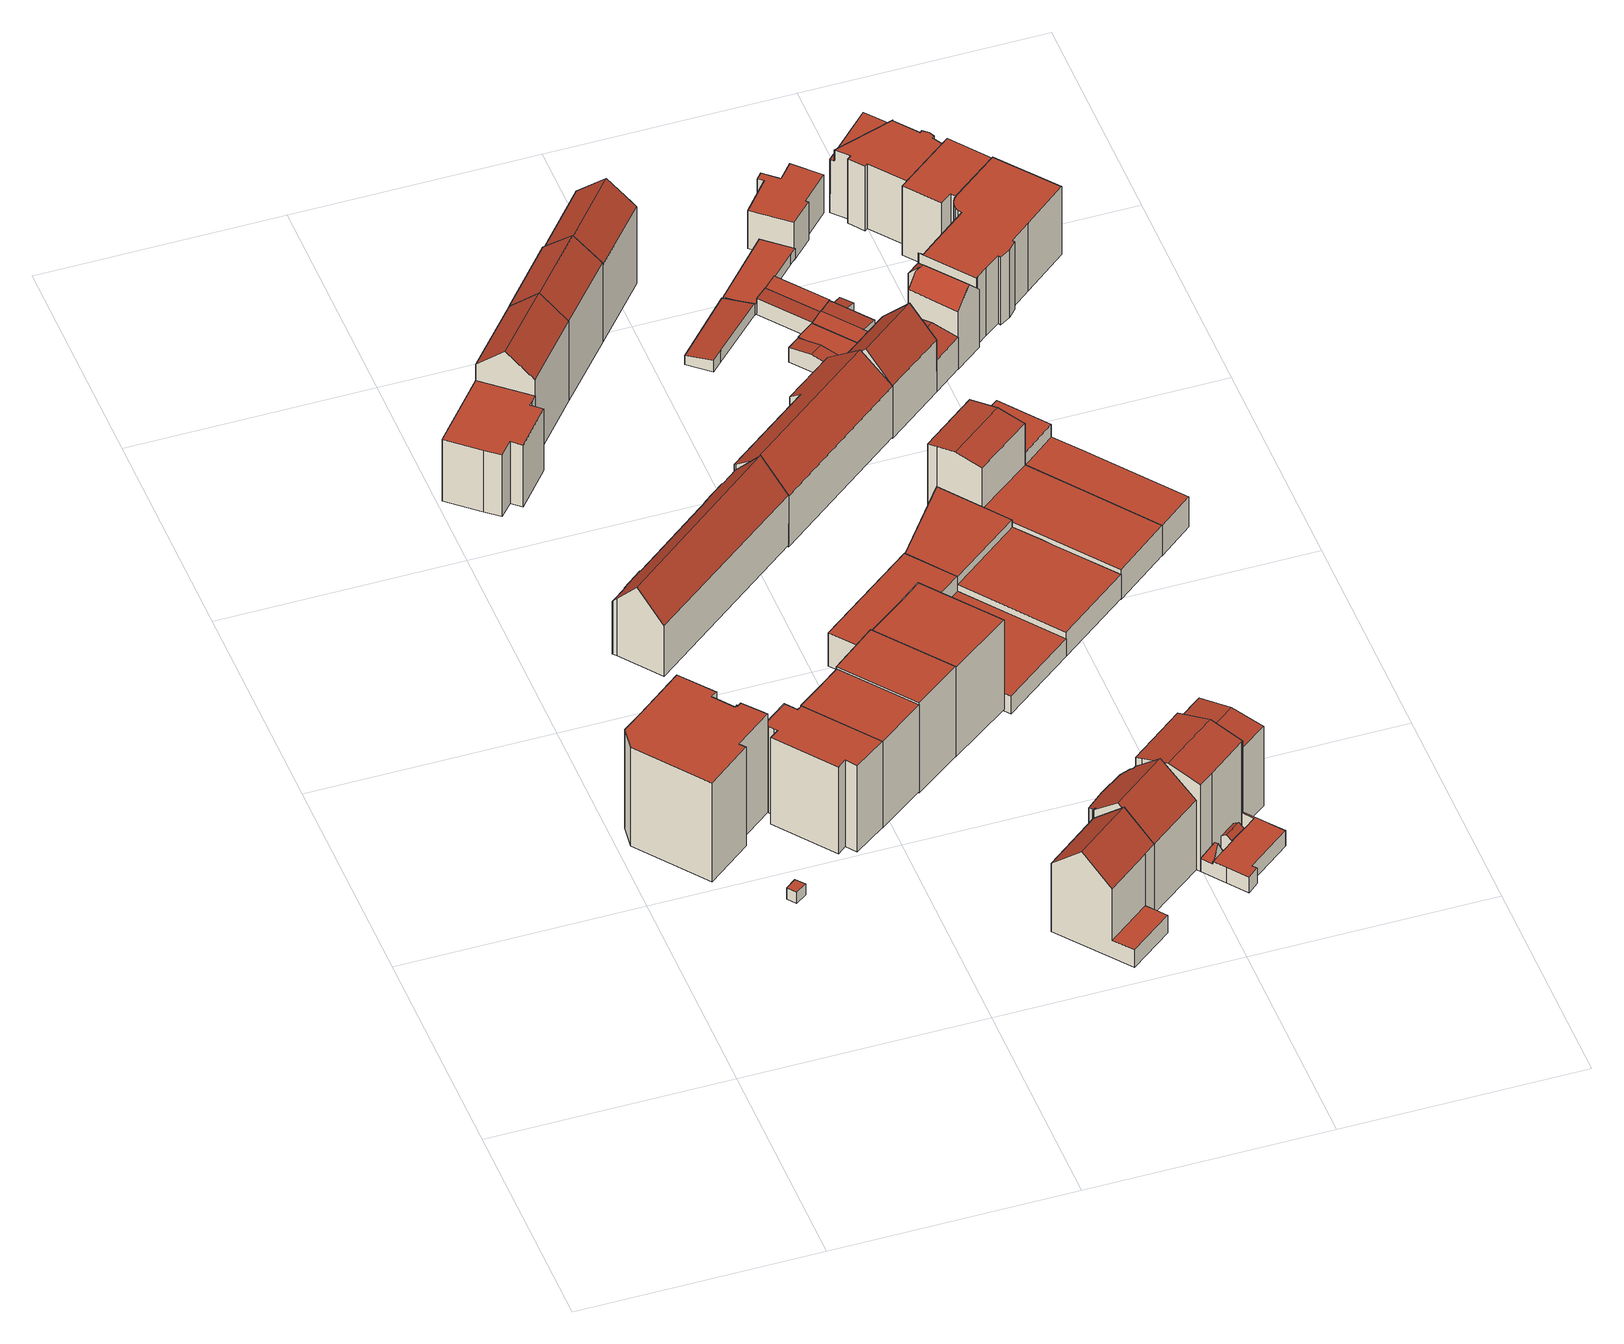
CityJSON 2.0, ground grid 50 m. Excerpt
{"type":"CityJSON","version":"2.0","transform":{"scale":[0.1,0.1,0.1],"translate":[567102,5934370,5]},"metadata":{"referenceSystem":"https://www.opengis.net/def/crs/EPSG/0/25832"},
"CityObjects":{
"building1":{"type":"Building","attributes":{"Gemeindeschluessel":"02000000","Geometrietyp2DReferenz":"3000","function":"31001_2070","roofType":"1000","measuredHeight":24.81,"storeysAboveGround":6},"geometry":[{"type":"MultiSurface","lod":"2","boundaries":[[[0,1,2,3]],[[3,2,4,5]],[[5,4,6,7]],[[7,6,8,9]],[[9,8,10,11]],[[11,10,12,13]],[[13,12,14,15]],[[15,14,16,17]],[[17,16,18,19]],[[19,18,20,21]],[[21,20,22,23]],[[23,22,24,25]],[[25,24,26,27]],[[1,0,28,29]],[[29,28,27,26]],[[27,28,0,3,5,7,9,11,13,15,17,19,21,23,25]],[[29,26,24,22,20,18,16,14,12,10,8,6,4,2,1]]],"semantics":{"surfaces":[{"type":"WallSurface"},{"type":"GroundSurface"},{"type":"RoofSurface"}],"values":[0,0,0,0,0,0,0,0,0,0,0,0,0,0,0,1,2]}}]},
"building2":{"type":"Building","attributes":{"Gemeindeschluessel":"02000000","Geometrietyp2DReferenz":"3000","function":"31001_2612","roofType":"1000","measuredHeight":2.64,"storeysAboveGround":1},"geometry":[{"type":"MultiSurface","lod":"2","boundaries":[[[30,31,32,33]],[[34,35,36,37]],[[37,36,31,30]],[[36,35,32,31]],[[35,34,33,32]],[[34,37,30,33]]],"semantics":{"surfaces":[{"type":"GroundSurface"},{"type":"RoofSurface"},{"type":"WallSurface"}],"values":[0,1,2,2,2,2]}}]},
"building3":{"type":"Building","attributes":{"Gemeindeschluessel":"02000000","Geometrietyp2DReferenz":"3000","function":"31001_2010","roofType":"1000","measuredHeight":21.72,"storeysAboveGround":7},"geometry":[{"type":"MultiSurface","lod":"2","boundaries":[[[38,39,40,41]],[[38,42,43,39]],[[44,45,43,42]],[[44,46,47,45]],[[47,46,48,49]],[[50,49,48,51]],[[50,51,52,53]],[[54,53,52,55]],[[56,57,54,55]],[[58,59,57,56]],[[60,61,59,58]],[[62,63,61,60]],[[40,63,62,41]],[[44,42,38,41,62,60,58,56,55,52,51,48,46]],[[39,43,45,47,49,50,53,54,57,59,61,63,40]]],"semantics":{"surfaces":[{"type":"WallSurface"},{"type":"GroundSurface"},{"type":"RoofSurface"}],"values":[0,0,0,0,0,0,0,0,0,0,0,0,0,1,2]}}]},
"building4":{"type":"Building","attributes":{"Gemeindeschluessel":"02000000","Geometrietyp2DReferenz":"3000","function":"31001_1010","roofType":"1000","measuredHeight":15.5,"storeysAboveGround":4},"geometry":[{"type":"MultiSurface","lod":"2","boundaries":[[[64,65,66,67,68,69,70,71,72,73]],[[74,75,76,77,78,79,80,81,82,83]],[[83,82,65,64]],[[82,81,66,65]],[[81,80,67,66]],[[80,79,68,67]],[[79,78,69,68]],[[78,77,70,69]],[[77,76,71,70]],[[76,75,72,71]],[[75,74,73,72]],[[74,83,64,73]]],"semantics":{"surfaces":[{"type":"GroundSurface"},{"type":"RoofSurface"},{"type":"WallSurface"}],"values":[0,1,2,2,2,2,2,2,2,2,2,2]}}]},
"building5":{"type":"Building","attributes":{"Gemeindeschluessel":"02000000","Geometrietyp2DReferenz":"3000","function":"31001_2010","roofType":"1000","measuredHeight":21.81,"storeysAboveGround":7},"geometry":[{"type":"MultiSurface","lod":"2","boundaries":[[[84,85,86]],[[87,88,89,85,84]],[[87,90,91,88]],[[92,47,90,87,84,86,93]],[[92,93,94,95,96,97]],[[98,99,91,90,47]],[[91,99,96,95]],[[99,98,97,96]],[[98,47,92,97]],[[95,94,89,88,91]],[[94,93,86,85,89]]],"semantics":{"surfaces":[{"type":"RoofSurface"},{"type":"WallSurface"},{"type":"GroundSurface"}],"values":[0,0,1,1,2,0,1,1,1,1,1]}}]},
"building6":{"type":"Building","attributes":{"Gemeindeschluessel":"02000000","Geometrietyp2DReferenz":"3000","function":"31001_1010","roofType":"3100","measuredHeight":19.44,"storeysAboveGround":4},"geometry":[{"type":"MultiSurface","lod":"2","boundaries":[[[100,101,102,103,104,105,106,107,108,109,110,111,112]],[[113,112,111,114]],[[114,111,110,115]],[[115,110,109,116]],[[116,109,108,117]],[[117,108,107,118]],[[118,107,106,119]],[[119,106,105,120]],[[120,105,104,121]],[[121,104,103,122]],[[123,100,112,113]],[[124,123,113,114,115,116,117,118,119,120,121,122,125]],[[126,125,122,103,102]],[[127,124,125,126]],[[123,124,127,101,100]],[[127,126,102,101]]],"semantics":{"surfaces":[{"type":"RoofSurface"},{"type":"WallSurface"},{"type":"GroundSurface"}],"values":[0,1,1,1,1,1,1,1,1,1,1,2,1,1,1,0]}}]},
"building7":{"type":"Building","attributes":{"Gemeindeschluessel":"02000000","Geometrietyp2DReferenz":"3000","function":"31001_1010","roofType":"3100","measuredHeight":25.14,"storeysAboveGround":5},"geometry":[{"type":"MultiSurface","lod":"2","boundaries":[[[128,129,130,131]],[[132,133,129,128]],[[134,131,130,135]],[[136,133,132,137]],[[137,132,128,131,134]],[[135,130,129,133,136]],[[135,136,137,134]]],"semantics":{"surfaces":[{"type":"RoofSurface"},{"type":"WallSurface"},{"type":"GroundSurface"}],"values":[0,0,1,1,1,1,2]}}]},
"building8":{"type":"Building","attributes":{"Gemeindeschluessel":"02000000","Geometrietyp2DReferenz":"3000","function":"31001_1120","roofType":"1000","measuredHeight":22.6,"storeysAboveGround":7},"geometry":[{"type":"MultiSurface","lod":"2","boundaries":[[[138,139,140,141]],[[141,140,142,143]],[[143,142,144,145]],[[139,138,146,147]],[[147,146,145,144]],[[145,146,138,141,143]],[[147,144,142,140,139]]],"semantics":{"surfaces":[{"type":"WallSurface"},{"type":"GroundSurface"},{"type":"RoofSurface"}],"values":[0,0,0,0,0,1,2]}}]},
"building9":{"type":"Building","attributes":{"Gemeindeschluessel":"02000000","Geometrietyp2DReferenz":"3000","function":"31001_2070","roofType":"3100","measuredHeight":23.33,"storeysAboveGround":5},"geometry":[{"type":"MultiSurface","lod":"2","boundaries":[[[148,149,150,151]],[[150,152,153,151]],[[154,149,148,155]],[[156,157,158,159,154,155]],[[156,155,148,151,153,160,161]],[[158,157,162,163,164]],[[154,159,165,152,150,149]],[[165,159,158,164]],[[162,157,156,161]],[[160,153,152,165,164,163]],[[160,163,162,161]]],"semantics":{"surfaces":[{"type":"RoofSurface"},{"type":"WallSurface"},{"type":"GroundSurface"}],"values":[0,1,1,2,1,1,1,1,1,0,0]}}]},
"building10":{"type":"Building","attributes":{"Gemeindeschluessel":"02000000","Geometrietyp2DReferenz":"3000","function":"31001_2010","roofType":"1000","measuredHeight":22.5,"storeysAboveGround":7},"geometry":[{"type":"MultiSurface","lod":"2","boundaries":[[[166,167,168,169]],[[170,171,172,173]],[[173,172,167,166]],[[171,170,174,175]],[[175,174,169,168]],[[169,174,170,173,166]],[[175,168,167,172,171]]],"semantics":{"surfaces":[{"type":"WallSurface"},{"type":"GroundSurface"},{"type":"RoofSurface"}],"values":[0,0,0,0,0,1,2]}}]},
"building11":{"type":"Building","attributes":{"Gemeindeschluessel":"02000000","Geometrietyp2DReferenz":"3000","function":"31001_1120","roofType":"3100","measuredHeight":24.89,"storeysAboveGround":6},"geometry":[{"type":"MultiSurface","lod":"2","boundaries":[[[176,177,178,179]],[[133,180,177,176]],[[135,179,178,181]],[[182,180,133,136]],[[136,133,176,179,135]],[[181,178,177,180,182]],[[181,182,136,135]]],"semantics":{"surfaces":[{"type":"RoofSurface"},{"type":"WallSurface"},{"type":"GroundSurface"}],"values":[0,0,1,1,1,1,2]}}]},
"building12":{"type":"Building","attributes":{"Gemeindeschluessel":"02000000","Geometrietyp2DReferenz":"3000","function":"31001_2070","roofType":"3100","measuredHeight":24.01,"storeysAboveGround":5},"geometry":[{"type":"MultiSurface","lod":"2","boundaries":[[[164,183,184,185]],[[186,187,188,189]],[[189,188,190,191]],[[191,190,192,193]],[[193,192,194,195]],[[196,197,198,199]],[[199,198,200,201]],[[201,200,202,203]],[[204,183,164,205]],[[196,199,201,203,206,186,189,191,193,195,204,205]],[[196,205,164,185,197]],[[204,195,194,184,183]],[[187,186,206,207]],[[207,206,203,202]],[[207,202,200,198,197,185,184,194,192,190,188,187]]],"semantics":{"surfaces":[{"type":"RoofSurface"},{"type":"WallSurface"},{"type":"GroundSurface"}],"values":[0,1,1,1,1,1,1,1,1,2,1,1,1,1,0]}}]},
"building13":{"type":"Building","attributes":{"Gemeindeschluessel":"02000000","Geometrietyp2DReferenz":"3000","function":"31001_2010","roofType":"1000","measuredHeight":8.31,"storeysAboveGround":2},"geometry":[{"type":"MultiSurface","lod":"2","boundaries":[[[208,209,210,211]],[[211,210,212,213]],[[214,215,216,217]],[[218,219,220,221]],[[220,219,222,216,215,212,210,209]],[[223,218,221,208,211,213,214,217]],[[208,221,220,209]],[[218,223,222,219]],[[223,217,216,222]],[[214,213,212,215]]],"semantics":{"surfaces":[{"type":"WallSurface"},{"type":"RoofSurface"},{"type":"GroundSurface"}],"values":[0,0,0,0,1,2,0,0,0,0]}}]},
"building14":{"type":"Building","attributes":{"Gemeindeschluessel":"02000000","Geometrietyp2DReferenz":"3000","function":"31001_1120","roofType":"3100","measuredHeight":24.41,"storeysAboveGround":5},"geometry":[{"type":"MultiSurface","lod":"2","boundaries":[[[224,225,226,227]],[[228,229,230,225,224]],[[181,227,226,231]],[[232,230,229,233]],[[233,229,228,182]],[[182,228,224,227,181]],[[231,226,225,230,232]],[[231,232,233,182,181]]],"semantics":{"surfaces":[{"type":"RoofSurface"},{"type":"WallSurface"},{"type":"GroundSurface"}],"values":[0,0,1,1,1,1,1,2]}}]},
"building15":{"type":"Building","attributes":{"Gemeindeschluessel":"02000000","Geometrietyp2DReferenz":"3000","function":"31001_2050","roofType":"1000","measuredHeight":4.39,"storeysAboveGround":1},"geometry":[{"type":"MultiSurface","lod":"2","boundaries":[[[234,235,236,237,238]],[[239,240,241,242,243]],[[242,238,237,243]],[[239,236,235,240]],[[240,235,234,241]],[[242,241,234,238]],[[239,243,237,236]]],"semantics":{"surfaces":[{"type":"RoofSurface"},{"type":"GroundSurface"},{"type":"WallSurface"}],"values":[0,1,2,2,2,2,2]}}]},
"building16":{"type":"Building","attributes":{"Gemeindeschluessel":"02000000","Geometrietyp2DReferenz":"3000","function":"31001_1120","roofType":"3100","measuredHeight":23.62,"storeysAboveGround":5},"geometry":[{"type":"MultiSurface","lod":"2","boundaries":[[[244,245,246,247,248]],[[249,250,251,252,253,246,245]],[[193,248,247,254]],[[195,244,248,193]],[[255,253,252,256]],[[256,252,251,257]],[[258,250,249,259]],[[259,249,245,244,195]],[[257,251,250,258]],[[254,247,246,253,255]],[[254,255,256,257,258,259,195,193]]],"semantics":{"surfaces":[{"type":"RoofSurface"},{"type":"WallSurface"},{"type":"GroundSurface"}],"values":[0,0,1,1,1,1,1,1,1,1,2]}}]},
"building17":{"type":"Building","attributes":{"Gemeindeschluessel":"02000000","Geometrietyp2DReferenz":"3000","function":"31001_1120","roofType":"3100","measuredHeight":18.26,"storeysAboveGround":4},"geometry":[{"type":"MultiSurface","lod":"2","boundaries":[[[260,261,262,263,264,265,266]],[[267,268,262,261]],[[269,266,265,270]],[[270,265,264,271]],[[271,264,263,272]],[[273,260,266,269]],[[274,268,267,275]],[[275,267,261,260,273]],[[272,263,262,268,274]],[[272,274,275,273,269,270,271]]],"semantics":{"surfaces":[{"type":"RoofSurface"},{"type":"WallSurface"},{"type":"GroundSurface"}],"values":[0,0,1,1,1,1,1,1,1,2]}}]},
"building18":{"type":"Building","attributes":{"Gemeindeschluessel":"02000000","Geometrietyp2DReferenz":"3000","function":"31001_2320","roofType":"1000","measuredHeight":6.88,"storeysAboveGround":1},"geometry":[{"type":"MultiSurface","lod":"2","boundaries":[[[276,277,278]],[[279,280,281,276,278]],[[281,282,283,277,276]],[[284,285,286,287]],[[288,289,285,284]],[[259,278,277,258]],[[279,290,280]],[[282,291,283]],[[292,293,294,295]],[[295,294,296,297]],[[297,296,298,299]],[[300,287,286,301]],[[288,302,303,289]],[[304,305,306,307]],[[257,308,309,256]],[[292,295,297,299,259,258,310,311,300,301,312,313,257,256,304,307]],[[293,292,307,306]],[[309,308,314,315,303,302,316,317,291,282,280,290,298,296,294,293,306,305]],[[310,258,277,283,291,317]],[[317,316,311,310]],[[312,301,286,285,289,303,315]],[[300,311,316,302,288,284,287]],[[309,305,304,256]],[[314,308,257,313]],[[315,314,313,312]],[[259,299,298,290,279,278]],[[280,282,281]]],"semantics":{"surfaces":[{"type":"RoofSurface"},{"type":"WallSurface"},{"type":"GroundSurface"}],"values":[0,0,0,0,0,1,1,1,1,1,1,1,1,1,1,2,1,0,1,1,1,1,1,1,1,1,1]}}]},
"building19":{"type":"Building","attributes":{"Gemeindeschluessel":"02000000","Geometrietyp2DReferenz":"3000","function":"31001_3040","roofType":"1000","measuredHeight":8.03,"storeysAboveGround":2},"geometry":[{"type":"MultiSurface","lod":"2","boundaries":[[[214,318,319,320]],[[217,321,318,214]],[[322,323,320,319]],[[323,322,321,217]],[[323,217,214,320]],[[321,322,319,318]]],"semantics":{"surfaces":[{"type":"WallSurface"},{"type":"GroundSurface"},{"type":"RoofSurface"}],"values":[0,0,0,0,1,2]}}]},
"building20":{"type":"Building","attributes":{"Gemeindeschluessel":"02000000","Geometrietyp2DReferenz":"3000","function":"31001_1120","roofType":"3100","measuredHeight":21.21,"storeysAboveGround":6},"geometry":[{"type":"MultiSurface","lod":"2","boundaries":[[[324,325,326,327]],[[328,329,330,325,324]],[[331,327,326,332]],[[333,330,329,334]],[[334,329,328,335]],[[335,328,324,327,331]],[[332,326,325,330,333]],[[332,333,334,335,331]]],"semantics":{"surfaces":[{"type":"RoofSurface"},{"type":"WallSurface"},{"type":"GroundSurface"}],"values":[0,0,1,1,1,1,1,2]}}]},
"building21":{"type":"Building","attributes":{"Gemeindeschluessel":"02000000","Geometrietyp2DReferenz":"3000","function":"31001_2460","roofType":"1000","measuredHeight":2.91,"storeysAboveGround":1},"geometry":[{"type":"MultiSurface","lod":"2","boundaries":[[[336,337,338,339]],[[339,338,340,341]],[[341,340,342,343]],[[344,345,346,347]],[[337,336,347,346]],[[345,344,343,342]],[[343,344,347,336,339,341]],[[345,342,340,338,337,346]]],"semantics":{"surfaces":[{"type":"WallSurface"},{"type":"GroundSurface"},{"type":"RoofSurface"}],"values":[0,0,0,0,0,0,1,2]}}]},
"building22":{"type":"Building","attributes":{"Gemeindeschluessel":"02000000","Geometrietyp2DReferenz":"3000","function":"31001_1120","roofType":"1000","measuredHeight":6.01,"storeysAboveGround":6},"geometry":[{"type":"MultiSurface","lod":"2","boundaries":[[[348,349,350,351,352,353]],[[243,354,355,356,357,239]],[[243,353,352,354]],[[354,352,351,355]],[[355,351,350,356]],[[356,350,349,357]],[[357,349,348,239]],[[243,239,348,353]]],"semantics":{"surfaces":[{"type":"RoofSurface"},{"type":"GroundSurface"},{"type":"WallSurface"}],"values":[0,1,2,2,2,2,2,2]}}]},
"building23":{"type":"Building","attributes":{"Gemeindeschluessel":"02000000","Geometrietyp2DReferenz":"3000","function":"31001_1010","roofType":"3100","measuredHeight":19.21,"storeysAboveGround":5},"geometry":[{"type":"MultiSurface","lod":"2","boundaries":[[[358,359,360,361,362]],[[363,364,365,360,359]],[[366,362,361,367]],[[368,358,362,366]],[[369,365,364,370]],[[370,364,363,371]],[[371,363,359,358,368]],[[367,361,360,365,369]],[[367,369,370,371,368,366]]],"semantics":{"surfaces":[{"type":"RoofSurface"},{"type":"WallSurface"},{"type":"GroundSurface"}],"values":[0,0,1,1,1,1,1,1,2]}}]},
"building24":{"type":"Building","attributes":{"Gemeindeschluessel":"02000000","Geometrietyp2DReferenz":"3000","function":"31001_2070","roofType":"3100","measuredHeight":19.48,"storeysAboveGround":4},"geometry":[{"type":"MultiSurface","lod":"2","boundaries":[[[372,373,374,375,376]],[[377,378,379,380]],[[381,382,383,384,385,373,372]],[[386,379,378,387]],[[384,388,385]],[[374,389,375]],[[390,383,382,391]],[[391,382,381,392]],[[393,394,395,396]],[[397,394,393,398,399]],[[396,395,400,401,402,403,404]],[[405,406,407,408,397,399,390,391,392,409,403,402]],[[385,388,398,393,396,404,389,374]],[[400,395,394,410,411,412]],[[401,400,412,413]],[[406,405,413,412,411,377,380]],[[401,413,405,402]],[[410,394,397,408]],[[408,407,386,387,410]],[[411,410,387,378,377]],[[390,399,398,388,384,383]],[[407,406,380,379,386]],[[409,392,381,372,376]],[[385,374,373]],[[403,409,376,375,389,404]]],"semantics":{"surfaces":[{"type":"RoofSurface"},{"type":"WallSurface"},{"type":"GroundSurface"}],"values":[0,0,0,1,1,1,1,1,1,1,1,2,0,0,0,1,1,1,1,1,1,1,1,1,1]}}]},
"building25":{"type":"Building","attributes":{"Gemeindeschluessel":"02000000","Geometrietyp2DReferenz":"3000","function":"31001_2460","roofType":"1000","measuredHeight":2.65,"storeysAboveGround":1},"geometry":[{"type":"MultiSurface","lod":"2","boundaries":[[[414,415,416,417]],[[418,419,420,421]],[[421,420,422,423]],[[417,416,419,418]],[[415,414,424,425]],[[425,424,423,422]],[[423,424,414,417,418,421]],[[425,422,420,419,416,415]]],"semantics":{"surfaces":[{"type":"WallSurface"},{"type":"GroundSurface"},{"type":"RoofSurface"}],"values":[0,0,0,0,0,0,1,2]}}]},
"building26":{"type":"Building","attributes":{"Gemeindeschluessel":"02000000","Geometrietyp2DReferenz":"3000","function":"31001_3060","roofType":"1000","measuredHeight":3.99,"storeysAboveGround":1},"geometry":[{"type":"MultiSurface","lod":"2","boundaries":[[[426,427,428,429,430]],[[431,432,433,434,435]],[[436,437,438,439]],[[435,429,428,431]],[[427,426,404]],[[440,433,432]],[[439,441,442,436]],[[443,444,445,446]],[[447,438,437,448]],[[446,445,404,426,430,449]],[[450,451,447,448,452,453,454,443,446,449]],[[455,456,457,427,404,445,444]],[[458,453,452,442]],[[452,448,437,436,442]],[[447,451,441,439,438]],[[455,444,443,454]],[[454,453,458,459,456,455]],[[460,457,456,459]],[[457,460,432,431,428,427]],[[451,450,434,433,440,441]],[[450,449,430,429,435,434]],[[460,459,458,442,441,440,432]]],"semantics":{"surfaces":[{"type":"RoofSurface"},{"type":"WallSurface"},{"type":"GroundSurface"}],"values":[0,0,0,1,1,1,1,1,1,1,2,0,1,1,1,1,1,1,1,1,1,0]}}]},
"building27":{"type":"Building","attributes":{"Gemeindeschluessel":"02000000","Geometrietyp2DReferenz":"3000","function":"31001_1120","roofType":"1000","measuredHeight":7.49,"storeysAboveGround":6},"geometry":[{"type":"MultiSurface","lod":"2","boundaries":[[[461,462,463,464]],[[464,463,465,466]],[[466,465,467,468]],[[469,470,462,461]],[[468,467,470,469]],[[468,469,461,464,466]],[[470,467,465,463,462]]],"semantics":{"surfaces":[{"type":"WallSurface"},{"type":"GroundSurface"},{"type":"RoofSurface"}],"values":[0,0,0,0,0,1,2]}}]},
"building28":{"type":"Building","attributes":{"Gemeindeschluessel":"02000000","Geometrietyp2DReferenz":"3000","function":"31001_2010","roofType":"1000","measuredHeight":10.97,"storeysAboveGround":3},"geometry":[{"type":"MultiSurface","lod":"2","boundaries":[[[471,472,473,474]],[[475,476,477,478]],[[475,474,473,476]],[[476,473,472,477]],[[477,472,471,478]],[[478,471,474,475]]],"semantics":{"surfaces":[{"type":"RoofSurface"},{"type":"GroundSurface"},{"type":"WallSurface"}],"values":[0,1,2,2,2,2]}}]},
"building29":{"type":"Building","attributes":{"Gemeindeschluessel":"02000000","Geometrietyp2DReferenz":"3000","function":"31001_3060","roofType":"3100","measuredHeight":8.78,"storeysAboveGround":2},"geometry":[{"type":"MultiSurface","lod":"2","boundaries":[[[479,480,481,482,483]],[[484,485,481,480]],[[486,483,482,487]],[[488,485,484,402]],[[402,484,480,479,489]],[[487,482,481,485,488]],[[489,479,483,486]],[[489,486,487,488,402]]],"semantics":{"surfaces":[{"type":"RoofSurface"},{"type":"WallSurface"},{"type":"GroundSurface"}],"values":[0,0,1,1,1,1,1,2]}}]},
"building30":{"type":"Building","attributes":{"Gemeindeschluessel":"02000000","Geometrietyp2DReferenz":"3000","function":"31001_2080","roofType":"1000","measuredHeight":9.62,"storeysAboveGround":3},"geometry":[{"type":"MultiSurface","lod":"2","boundaries":[[[490,491,492,493]],[[493,492,494,495]],[[495,494,496,497]],[[497,496,498,499]],[[500,501,502,503]],[[503,502,504,505]],[[504,502,501,506,507,498,496,494,492,491]],[[500,503,505,490,493,495,497,499,508,509]],[[509,508,507,506]],[[500,509,506,501]],[[490,505,504,491]],[[508,499,498,507]]],"semantics":{"surfaces":[{"type":"WallSurface"},{"type":"RoofSurface"},{"type":"GroundSurface"}],"values":[0,0,0,0,0,0,1,2,0,0,0,0]}}]},
"building31":{"type":"Building","attributes":{"Gemeindeschluessel":"02000000","Geometrietyp2DReferenz":"3000","function":"31001_2010","roofType":"1000","measuredHeight":7.64,"storeysAboveGround":6},"geometry":[{"type":"MultiSurface","lod":"2","boundaries":[[[510,511,512,513,514,515,516]],[[517,518,519,520,521,522,523]],[[517,516,515,518]],[[518,515,514,519]],[[519,514,513,520]],[[520,513,512,521]],[[521,512,511,522]],[[522,511,510,523]],[[523,510,516,517]]],"semantics":{"surfaces":[{"type":"RoofSurface"},{"type":"GroundSurface"},{"type":"WallSurface"}],"values":[0,1,2,2,2,2,2,2,2]}}]},
"building32":{"type":"Building","attributes":{"Gemeindeschluessel":"02000000","Geometrietyp2DReferenz":"3000","function":"31001_2070","roofType":"3200","measuredHeight":18.55,"storeysAboveGround":4},"geometry":[{"type":"MultiSurface","lod":"2","boundaries":[[[524,525,526,527,528]],[[529,527,526,530,531]],[[530,526,525,532]],[[533,524,528,534]],[[535,531,530,536]],[[537,529,531,535]],[[533,534,537,535,536,538]],[[538,536,530,532]],[[533,538,532,525,524]],[[537,534,528,527,529]]],"semantics":{"surfaces":[{"type":"RoofSurface"},{"type":"WallSurface"},{"type":"GroundSurface"}],"values":[0,0,0,1,1,1,2,1,1,1]}}]},
"building33":{"type":"Building","attributes":{"Gemeindeschluessel":"02000000","Geometrietyp2DReferenz":"3000","function":"31001_1010","roofType":"1000","measuredHeight":16.23,"storeysAboveGround":5},"geometry":[{"type":"MultiSurface","lod":"2","boundaries":[[[539,540,541,542,543]],[[544,545,546,547,548,549,550,551]],[[544,542,541,545]],[[539,552,553,540]],[[554,555,556,557]],[[557,556,558,559]],[[559,558,560,561]],[[561,560,562,563]],[[563,562,564,565]],[[566,567,568,569]],[[569,568,570,571]],[[571,570,572,573]],[[573,572,574,575]],[[575,574,576,577]],[[578,551,550,579]],[[579,550,549,580]],[[580,549,548,581]],[[581,548,547,582]],[[582,547,546,583]],[[583,546,545,584]],[[566,569,571,573,575,577,585,578,579,580,581,582,583,584,554,557,559,561,563,565,586]],[[578,585,543,542,544,551]],[[554,584,545,541,540,553,555]],[[567,566,586,587]],[[587,586,565,564]],[[585,577,576,552,539,543]],[[587,564,562,560,558,556,555,553,552,576,574,572,570,568,567]]],"semantics":{"surfaces":[{"type":"RoofSurface"},{"type":"WallSurface"},{"type":"GroundSurface"}],"values":[0,0,1,1,1,1,1,1,1,1,1,1,1,1,1,1,1,1,1,1,2,1,1,1,1,1,0]}}]},
"building34":{"type":"Building","attributes":{"Gemeindeschluessel":"02000000","Geometrietyp2DReferenz":"3000","function":"31001_3040","roofType":"1000","measuredHeight":17.02,"storeysAboveGround":5},"geometry":[{"type":"MultiSurface","lod":"2","boundaries":[[[588,589,590,591]],[[591,590,592,593]],[[593,592,594,595]],[[595,594,596,597]],[[597,596,598,599]],[[599,598,600,601]],[[602,603,604,605]],[[605,604,606,607]],[[607,606,608,609]],[[609,608,610,611]],[[611,610,612,613]],[[613,612,614,615]],[[615,614,616,617]],[[617,616,618,619]],[[619,618,620,621]],[[621,620,589,588]],[[622,623,624,625]],[[625,624,626,627]],[[627,626,628,629]],[[603,602,629,628]],[[623,622,601,600]],[[601,622,625,627,629,602,605,607,609,611,613,615,617,619,621,588,591,593,595,597,599]],[[623,600,598,596,594,592,590,589,620,618,616,614,612,610,608,606,604,603,628,626,624]]],"semantics":{"surfaces":[{"type":"WallSurface"},{"type":"GroundSurface"},{"type":"RoofSurface"}],"values":[0,0,0,0,0,0,0,0,0,0,0,0,0,0,0,0,0,0,0,0,0,1,2]}}]},
"building35":{"type":"Building","attributes":{"Gemeindeschluessel":"02000000","Geometrietyp2DReferenz":"3000","function":"31001_3040","roofType":"1000","measuredHeight":17.25,"storeysAboveGround":5},"geometry":[{"type":"MultiSurface","lod":"2","boundaries":[[[630,631,632,633,634,635,636,637]],[[638,639,640,641,642,643,644,645]],[[638,637,636,639]],[[639,636,635,640]],[[640,635,634,641]],[[641,634,633,642]],[[642,633,632,643]],[[643,632,631,644]],[[644,631,630,645]],[[645,630,637,638]]],"semantics":{"surfaces":[{"type":"RoofSurface"},{"type":"GroundSurface"},{"type":"WallSurface"}],"values":[0,1,2,2,2,2,2,2,2,2]}}]}
},
"vertices":[
[61,712,39],[61,712,287],[161,790,287],[161,790,39],[215,721,287],[215,721,39],[202,712,287],[202,712,39],[233,671,287],[233,671,39],[238,675,287],[238,675,39],[239,672,287],[239,672,39],[247,678,287],[247,678,39],[279,639,287],[279,639,39],[284,633,287],[284,633,39],[207,573,287],[207,573,39],[216,561,287],[216,561,39],[124,489,287],[124,489,39],[14,631,287],[14,631,39],[20,681,39],[20,681,287],
[273,392,45],[250,375,45],[236,393,45],[258,410,45],[258,410,72],[236,393,72],[250,375,72],[273,392,72],
[370,482,40],[370,482,257],[278,601,257],[278,601,40],[388,497,40],[388,497,257],[404,475,40],[404,475,257],[470,523,40],[470,523,257],[361,664,40],[361,664,257],[351,657,257],[351,657,40],[333,680,40],[333,680,257],[279,639,257],[279,639,40],[284,633,40],[284,633,257],[284,632,40],[284,632,257],[292,622,40],[292,622,257],[297,615,40],[297,615,257],
[93,1568,30],[65,1591,30],[2,1645,30],[114,1776,30],[204,1699,30],[193,1686,30],[186,1679,30],[207,1661,30],[138,1580,30],[119,1597,30],[119,1597,185],[138,1580,185],[207,1661,185],[186,1679,185],[193,1686,185],[204,1699,185],[114,1776,185],[2,1645,185],[65,1591,185],[93,1568,185],
[360,666,81],[395,727,69],[343,687,69],[360,665,81],[414,705,81],[396,727,69],[360,665,257],[414,705,257],[470,523,39],[343,687,39],[396,727,39],[414,705,39],[456,737,39],[567,594,39],[567,594,257],[456,737,257],
[167,1142,170],[195,1106,222],[530,1369,222],[496,1413,158],[463,1387,158],[461,1390,154],[416,1355,154],[419,1352,159],[240,1212,159],[238,1214,156],[195,1180,156],[198,1177,160],[161,1149,160],[161,1149,28],[198,1177,28],[195,1180,28],[238,1214,28],[240,1212,28],[419,1352,28],[416,1355,28],[461,1390,28],[463,1387,28],[496,1413,28],[167,1142,28],[231,1059,28],[567,1320,28],[567,1320,153],[231,1059,155],
[159,1738,277],[271,1868,277],[226,1906,224],[114,1776,225],[204,1699,225],[316,1830,225],[114,1776,25],[226,1906,25],[316,1830,25],[204,1699,25],
[664,665,36],[664,665,262],[567,594,262],[567,594,36],[456,737,262],[456,737,36],[455,738,262],[455,738,36],[549,813,36],[549,813,262],
[783,7,84],[872,76,84],[842,116,84],[752,46,84],[842,116,212],[752,46,212],[872,76,40],[783,7,40],[670,151,40],[785,241,40],[867,136,40],[841,116,40],[711,99,273],[670,151,212],[785,241,212],[826,188,273],[867,136,212],[841,116,212],
[550,812,34],[550,812,259],[624,866,259],[624,866,34],[792,758,34],[792,758,259],[664,665,259],[664,665,34],[676,907,34],[676,907,259],
[271,1868,274],[383,1999,274],[338,2037,225],[226,1906,225],[428,1960,224],[338,2037,25],[428,1960,25],
[980,223,212],[931,286,278],[818,198,278],[870,334,38],[870,334,215],[888,331,226],[888,331,38],[893,324,233],[893,324,38],[898,328,233],[898,328,38],[906,318,243],[906,318,38],[785,241,38],[785,241,233],[790,244,233],[790,244,38],[786,250,227],[786,250,38],[785,269,213],[785,269,38],[980,223,38],[867,136,38],[823,305,38],[823,305,209],
[602,894,28],[602,894,111],[599,892,111],[599,892,28],[527,985,111],[527,985,28],[732,1143,28],[732,1143,111],[803,1051,111],[803,1051,28],[676,907,28],[676,907,111],[624,866,111],[624,866,28],[654,936,111],[654,936,28],
[383,1998,270],[495,2129,270],[450,2168,218],[338,2037,218],[428,1960,218],[541,2090,218],[533,2097,227],[450,2168,25],[533,2097,25],[541,2090,25],
[792,758,74],[801,746,74],[950,861,74],[803,1051,74],[654,936,74],[950,861,30],[801,746,30],[792,758,30],[654,936,30],[803,1051,30],
[906,318,258],[942,272,274],[1055,360,274],[1011,416,255],[898,328,255],[986,216,255],[1015,238,255],[1097,302,255],[1099,304,255],[1056,359,274],[1011,416,38],[1056,359,38],[1099,304,38],[1097,302,38],[1015,238,38],[986,216,38],
[496,1413,172],[523,1378,206],[805,1596,206],[761,1653,152],[659,1575,151],[674,1555,170],[494,1416,170],[567,1320,151],[849,1539,151],[494,1416,23],[674,1555,23],[659,1575,23],[761,1653,23],[496,1413,23],[849,1539,23],[567,1320,23],
[1012,212,107],[1015,238,71],[986,216,71],[1002,194,71],[1005,196,77],[1017,206,107],[1029,215,77],[1031,217,71],[1048,247,84],[1080,272,84],[1072,283,74],[1040,258,74],[1056,237,74],[1088,261,74],[1002,194,77],[1031,217,77],[1067,159,38],[1067,159,77],[1074,150,77],[1074,150,38],[1051,131,77],[1051,131,38],[1021,170,77],[1021,170,38],[1040,258,38],[1072,283,38],[1056,237,77],[1088,261,77],[1135,258,38],[1135,258,77],[1157,229,77],[1157,229,38],[1097,302,77],[1099,304,77],[1032,217,38],[1057,236,38],[1089,261,38],[1114,280,38],[1114,280,77],[1089,261,77],[1057,236,77],[1032,217,77],
[732,1143,108],[850,1298,108],[850,1298,28],[803,1051,108],[951,1166,108],[951,1166,28],
[1055,360,249],[1112,404,249],[1069,460,237],[1011,416,237],[1056,359,249],[1099,304,237],[1156,347,237],[1011,416,37],[1069,460,37],[1156,347,37],[1099,304,37],[1056,359,37],
[719,1938,23],[719,1938,52],[617,1838,52],[617,1838,23],[596,1817,52],[596,1817,23],[552,1854,46],[552,1854,23],[669,1980,23],[669,1980,45],[671,1979,45],[671,1979,23],
[950,861,90],[1098,976,90],[1006,1095,90],[991,1115,90],[951,1166,90],[803,1051,90],[951,1166,30],[991,1115,30],[1006,1095,30],[1098,976,30],
[850,1298,209],[875,1266,215],[989,1354,215],[951,1402,205],[838,1314,205],[911,1219,205],[1026,1306,205],[1022,1311,206],[838,1314,23],[951,1402,23],[850,1298,23],[1022,1311,23],[1026,1306,23],[911,1219,23],
[767,1761,63],[792,1780,63],[771,1807,58],[762,1819,56],[737,1800,56],[777,1633,62],[813,1661,62],[797,1681,62],[761,1653,62],[797,1723,56],[801,1726,56],[798,1729,57],[819,1745,57],[812,1754,58],[797,1681,56],[813,1661,56],[819,1745,58],[762,1819,58],[798,1729,20],[801,1726,20],[797,1723,20],[858,1696,58],[858,1696,152],[894,1724,152],[894,1724,58],[858,1696,20],[820,1746,58],[820,1746,20],[931,1677,215],[967,1631,152],[967,1631,20],[799,1847,20],[799,1847,58],[849,1539,20],[761,1653,20],[797,1681,20],[813,1661,20],[737,1800,20],[813,1661,152],[777,1633,152],[813,1586,215],[849,1539,152],
[841,2060,22],[841,2060,48],[828,2047,48],[828,2047,22],[724,1943,22],[724,1943,48],[719,1938,48],[719,1938,22],[671,1979,48],[671,1979,22],[787,2106,22],[787,2106,48],
[799,1847,59],[807,1855,58],[825,1873,55],[750,1969,55],[724,1943,59],[825,1873,54],[838,1886,54],[852,1900,54],[777,1996,54],[750,1969,54],[874,1873,46],[896,1890,41],[877,1913,41],[856,1896,46],[852,1900,52],[856,1896,52],[874,1873,52],[924,1746,19],[924,1746,58],[895,1723,58],[895,1723,19],[877,1913,19],[896,1890,19],[724,1943,19],[777,1996,19],[856,1896,19],[874,1873,19],[913,1822,19],[882,1799,19],[882,1799,58],[883,1799,58],[825,1873,58],[913,1822,52],[883,1799,56],[825,1873,56],
[911,1219,27],[911,1219,102],[1026,1306,102],[1026,1306,27],[1105,1203,102],[1105,1203,27],[1210,1065,102],[1210,1065,27],[1098,976,27],[1098,976,102],
[1026,1306,132],[1097,1363,132],[1024,1458,132],[951,1402,132],[951,1402,22],[1024,1458,22],[1097,1363,22],[1026,1306,22],
[895,1723,100],[931,1677,108],[990,1723,108],[959,1764,101],[954,1769,100],[967,1631,100],[1026,1677,100],[954,1769,20],[959,1764,20],[1026,1677,20],[895,1723,20],
[773,2130,7],[773,2130,103],[829,2197,103],[829,2197,7],[818,2206,103],[818,2206,7],[830,2219,103],[830,2219,7],[860,2192,103],[860,2192,7],[883,2119,7],[883,2119,103],[887,2115,103],[887,2115,7],[843,2071,103],[843,2071,7],[938,2175,103],[889,2225,103],[889,2225,7],[938,2175,7],
[1105,1203,101],[1210,1065,101],[1283,1123,101],[1178,1259,101],[1139,1310,101],[1097,1363,101],[1026,1306,101],[1026,1306,25],[1097,1363,25],[1139,1310,25],[1178,1259,25],[1283,1123,25],[1210,1065,25],[1105,1203,25],
[1026,1677,164],[1055,1699,205],[993,1777,205],[978,1779,192],[959,1764,165],[988,1787,192],[1000,1827,165],[973,1806,165],[1083,1721,165],[1026,1677,19],[959,1764,19],[973,1806,19],[1000,1827,19],[988,1787,19],[1083,1721,19],
[953,2160,146],[1082,2201,146],[1094,2211,146],[1048,2268,146],[947,2167,146],[1048,2268,91],[1094,2211,91],[1098,2207,91],[1111,2211,91],[1119,2224,91],[1116,2228,91],[1117,2229,91],[1063,2284,91],[953,2160,174],[1082,2201,174],[1081,2201,12],[1081,2201,174],[1119,2152,174],[1119,2152,12],[1123,2156,174],[1123,2156,12],[1135,2147,174],[1135,2147,12],[1140,2134,174],[1140,2134,12],[1136,2130,174],[1136,2130,12],[1056,2029,12],[1056,2029,174],[998,2103,174],[998,2103,12],[992,2098,174],[992,2098,12],[969,2129,174],[969,2129,12],[976,2134,174],[976,2134,12],[975,2137,174],[975,2137,12],[1063,2284,12],[1117,2229,12],[1116,2228,12],[1119,2224,12],[1111,2211,12],[1098,2207,12],[1094,2211,12],[947,2167,12],[1151,2103,12],[1151,2103,174],
[1000,1827,20],[1000,1827,190],[1009,1821,190],[1009,1821,20],[1031,1839,190],[1031,1839,20],[1113,1904,190],[1113,1904,20],[1109,1912,190],[1109,1912,20],[1107,1920,190],[1107,1920,20],[1107,1929,190],[1107,1929,20],[1311,1909,20],[1311,1909,190],[1219,1835,190],[1219,1835,20],[1176,1801,190],[1176,1801,20],[1179,1796,190],[1179,1796,20],[1162,1778,190],[1162,1778,20],[1140,1765,190],[1140,1765,20],[1137,1770,190],[1137,1770,20],[1105,1746,190],[1105,1746,20],[1082,1728,190],[1082,1728,20],[1079,1725,190],[1079,1725,20],[1109,1938,20],[1109,1938,190],[1113,1945,190],[1113,1945,20],[1120,1952,190],[1120,1952,20],[1217,2028,190],[1217,2028,20],
[1088,1944,187],[1112,1962,187],[1120,1952,187],[1217,2028,187],[1156,2107,187],[1151,2103,187],[1056,2029,187],[1034,2012,187],[1034,2012,14],[1056,2029,14],[1151,2103,14],[1156,2107,14],[1217,2028,14],[1120,1952,14],[1112,1962,14],[1088,1944,14]
]}
